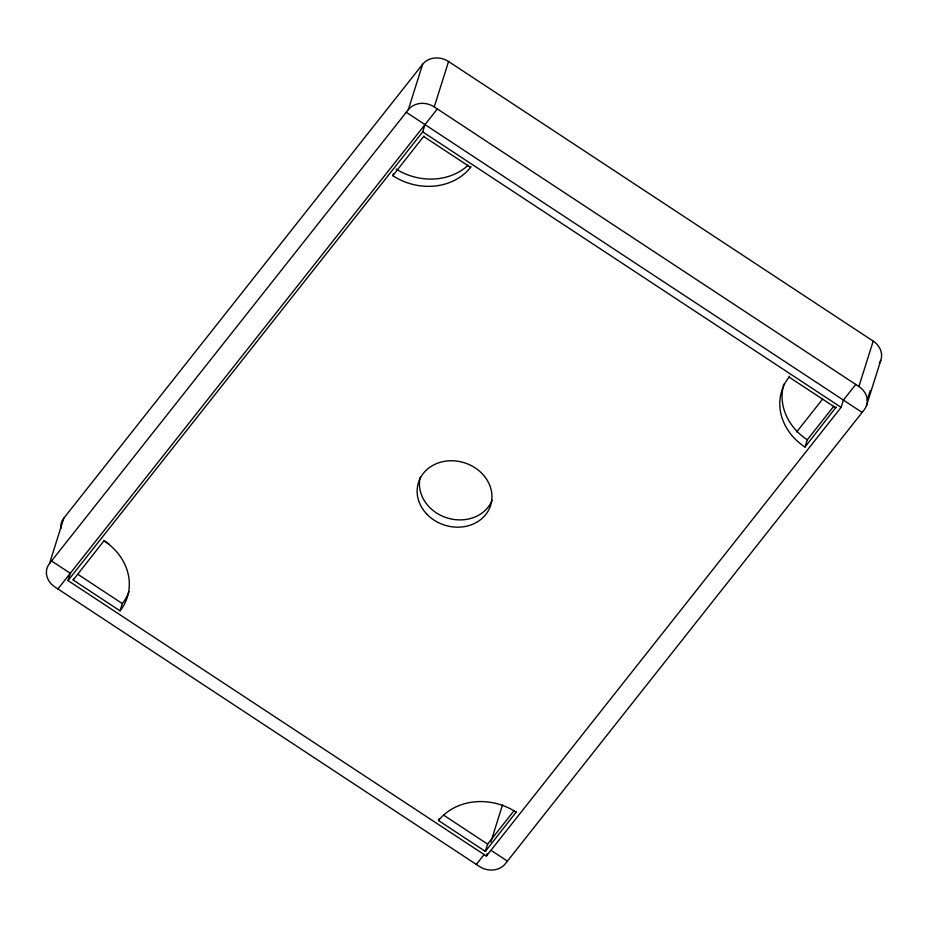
<?xml version="1.0" encoding="UTF-8"?>
<svg xmlns="http://www.w3.org/2000/svg" width="928" height="928" viewBox="0 0 928 928"><rect width="100%" height="100%" fill="white"/><g stroke="black" fill="none" stroke-linecap="round" stroke-linejoin="round"><path stroke-width="1.39" d="M866.427 405.849L880.742 360.447M873.202 341.11L858.887 386.512A18.931 16.356 17.5 0 1 864.188 409.828L505.366 863.736A18.931 16.356 17.5 0 1 479.44 866.497L54.798 586.89A18.931 16.356 17.5 0 1 49.497 563.563L63.812 518.172L422.634 64.264A18.931 16.356 17.5 0 1 448.56 61.503L873.202 341.11A18.931 16.356 17.5 0 1 879.361 363.219M855.767 384.459L843.39 400.107L841.104 407.369L486.4 856.057L67.999 580.557L70.296 573.295L51.562 560.964M129.015 591.623A56.782 49.08 17.5 0 1 122.31 603.583L120.025 610.844L73.184 580.012L73.614 578.643M73.184 580.012L104.261 540.421M49.497 563.563L408.32 109.666L422.634 64.264M470.89 166.472L470.6 167.376A56.782 49.08 17.5 0 1 392.834 175.67L393.402 173.849M67.999 580.557L422.704 131.88L424.989 124.607M392.834 175.67L423.91 136.091M408.32 109.666A18.931 16.356 17.5 0 1 434.246 106.906L448.56 61.503M516.42 811.803L485.344 851.394L438.503 820.549L439.083 818.74M485.344 851.394L487.629 844.12L514.054 810.701M486.4 856.057L487.165 853.632M490.866 841.916L502.57 804.762M836.198 407.009L804.982 447.052A56.782 49.08 17.5 0 1 789.078 377.081L789.368 376.176M804.982 447.052L807.279 439.791L833.692 406.36M867.228 400.2L870.255 390.572M57.919 588.944L437.366 108.959M796.642 431.949L822.684 399.005M476.319 864.444L484.277 854.375M434.246 106.906L858.887 386.512M406.255 112.276L862.124 412.438M422.704 131.88L841.104 407.369M423.76 136.544L470.6 167.376M789.078 377.081L835.919 407.926M103.959 540.63L108.796 543.82M78.404 574.664L122.31 603.583M443.723 815.213L487.629 844.12M491.028 850.326L507.43 861.126M492.153 500.262A37.851 32.712 17.5 0 1 446.797 517.836A37.851 32.712 17.5 0 1 420.222 477.189M438.503 820.549A56.782 49.08 17.5 0 1 516.27 812.255M807.279 439.791A56.782 49.08 17.5 0 1 783.905 384.064M104.122 540.873A56.782 49.08 17.5 0 1 120.025 610.844M468.246 165.149A56.782 49.08 17.5 0 1 396.186 169.093M60.807 528.682A18.931 16.356 17.5 0 1 63.812 518.172M426.973 514.286A37.851 32.712 17.5 0 0 490.239 506.549A37.851 32.712 17.5 0 0 446.438 461.054A37.851 32.712 17.5 0 0 426.973 514.286"/></g></svg>
